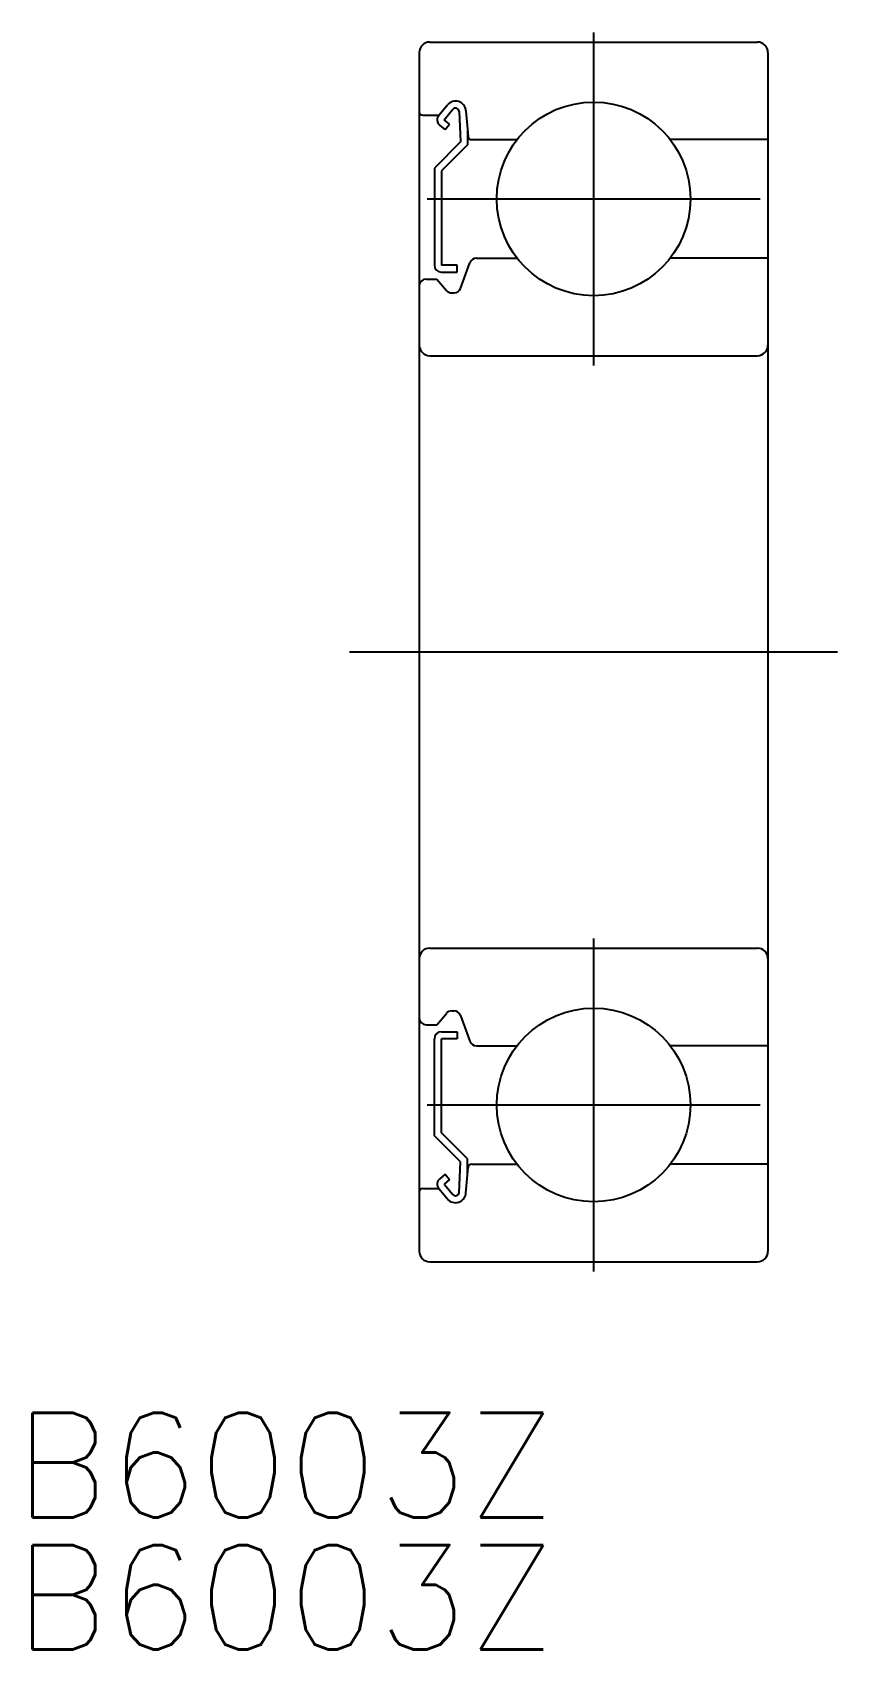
# Model space of a CAD drawing. Extents: x -16.1 to 7, y -28.6 to 17.8.
import ezdxf

# ---------------------------------------------------------------- set-up
doc = ezdxf.new("R2010")
doc.units = 0
doc.linetypes.add('CENTER', pattern=[50.8, 31.75, -6.35, 6.35, -6.35])
doc.layers.get('0').update_dxf_attribs({"linetype": 'CONTINUOUS'})
doc.layers.add('CENTER', color=1, linetype='CENTER')
doc.styles.get("Standard").update_dxf_attribs({"font": 'txt.shx', "height": 3, "bigfont": 'bigfont.shx'})

# ---------------------------------------------------------------- blocks, each defined once
blk = doc.blocks.new('*U2')
at = {"color": 7, "linetype": 'CONTINUOUS'}
blk.add_text('B6003Z', height=3, dxfattribs=at).set_placement((-16.614, -24.833))
blk = doc.blocks.new('*U3')
at = {"color": 7, "linetype": 'CONTINUOUS'}
blk.add_text('B6003Z', height=3, dxfattribs=at).set_placement((-16.614, -28.629))

msp = doc.modelspace()

# ---------------------------------------------------------------- linework, layer by layer
at = {"color": 7, "linetype": 'CONTINUOUS'}
for p, q in [((-5, 17.2), (-5, -17.2)), ((-4.7, 17.5), (4.7, 17.5)), ((5, 17.2), (5, -17.2)), ((-4.9, 15.39998), (-4.439973, 15.39998)), ((-4.439978, 15.399974), (-4.190369, 15.697479)), ((-4.287016, 15.270949), (-4.036672, 15.569309)), ((-3.860188, 15.509951), (-3.816995, 14.633024)), ((-3.661685, 15.530785), (-3.597028, 14.79127)), ((-4.262, 14.98994), (-4.4151, 15.118031)), ((-4.133996, 15.142945), (-4.287016, 15.270949)), ((-4.262, 14.98994), (-4.133996, 15.142945)), ((-3.617, 15.01999), (-3.617, 14.54997)), ((-3.816995, 14.633024), (-4.567, 13.88301)), ((-3.617, 14.54997), (-4.367, 13.79998)), ((-3.497408, 14.69998), (-2.197313, 14.69998)), ((5, 14.69998), (2.197313, 14.69998)), ((-4.567, 13.88301), (-4.567, 11.09998)), ((-4.367, 13.79998), (-4.367, 11.09999)), ((-3.818156, 10.43156), (-3.549846, 11.168419)), ((-3.361917, 11.29999), (-2.19729, 11.29999)), ((5, 11.29999), (2.19729, 11.29999)), ((-4.8, 10.69998), (-4.500009, 10.69998)), ((-4.500009, 10.69998), (-4.224388, 10.371446)), ((-3.917, 11.09999), (-4.367, 11.09999)), ((-4.367, 10.89998), (-3.917, 10.89998)), ((-3.917, 10.89998), (-3.917, 11.09999)), ((-4.071168, 10.29999), (-4.006085, 10.29999)), ((-4.7, 8.5), (4.7, 8.5)), ((-4.7, -8.5), (4.7, -8.5)), ((-4.500009, -10.69998), (-4.224388, -10.371447)), ((-4.071168, -10.29999), (-4.006085, -10.29999)), ((-3.818156, -10.431561), (-3.549846, -11.16842)), ((-4.8, -10.69998), (-4.500009, -10.69998)), ((-4.567, -13.88301), (-4.567, -11.09998)), ((-4.367, -10.89998), (-3.917, -10.89998)), ((-3.917, -11.09999), (-4.367, -11.09999)), ((-4.367, -13.79998), (-4.367, -11.09999)), ((-3.917, -10.89998), (-3.917, -11.09999)), ((-3.361917, -11.29999), (-2.19729, -11.29999)), ((5, -11.29999), (2.19729, -11.29999)), ((-3.816995, -14.633025), (-4.567, -13.88301)), ((-3.617, -14.54997), (-4.367, -13.79998)), ((-3.860188, -15.509952), (-3.816995, -14.633025)), ((-3.661685, -15.530786), (-3.597028, -14.79127)), ((-3.617, -15.01999), (-3.617, -14.54997)), ((-3.497408, -14.69998), (-2.197313, -14.69998)), ((5, -14.69998), (2.197313, -14.69998)), ((-4.262, -14.98994), (-4.4151, -15.118032)), ((-4.133996, -15.142945), (-4.287016, -15.27095)), ((-4.287016, -15.27095), (-4.036672, -15.56931)), ((-4.262, -14.98994), (-4.133996, -15.142945)), ((-4.9, -15.39998), (-4.439973, -15.39998)), ((-4.439978, -15.399975), (-4.190369, -15.69748)), ((-4.7, -17.5), (4.7, -17.5)), ((-2.2, -17.5), (-2.2, -17.4999)), ((0, -17.5), (0.0001, -17.5))]:
    msp.add_line(p, q, dxfattribs=at)
for centre in [(0, 13), (0, -13)]:
    msp.add_circle(centre, 2.77815, dxfattribs=at)
for centre, radius, start, end in [((-4.7, 17.2), 0.3, 90, 180), ((4.7, 17.2), 0.3, 0, 90), ((-3.960545, 15.504656), 0.3, 4.996761, 140.00312), ((-4.9, 15.49998), 0.1, 180, 270), ((-4.286762, 15.271425), 0.2, 140.00312, 230.08226), ((-3.960067, 15.505032), 0.1, 2.819785, 140.001187), ((-3.497408, 14.79998), 0.1, 184.996761, 270), ((-3.361917, 11.09999), 0.2, 90, 159.992146), ((-4.8, 10.49998), 0.2, 90, 180), ((-4.367, 11.09998), 0.2, 180, 270), ((-4.071168, 10.49999), 0.2, 219.994668, 270), ((-4.006085, 10.49999), 0.2, 270, 339.992146), ((-4.7, 8.8), 0.3, 180, 270), ((4.7, 8.8), 0.3, 270, 0), ((-4.7, -8.8), 0.3, 90, 180), ((4.7, -8.8), 0.3, 0, 90), ((-4.8, -10.49998), 0.2, 180, 270), ((-4.071168, -10.49999), 0.2, 90, 140.005332), ((-4.006085, -10.49999), 0.2, 20.007854, 90), ((-4.367, -11.09998), 0.2, 90, 180), ((-3.361917, -11.09999), 0.2, 200.007854, 270), ((-3.497408, -14.79998), 0.1, 90, 175.003239), ((-4.286762, -15.271425), 0.2, 129.91774, 219.99688), ((-4.9, -15.49998), 0.1, 90, 180), ((-3.960545, -15.504656), 0.3, 219.99688, 355.003239), ((-3.960067, -15.505033), 0.1, 219.998813, 357.180215), ((-4.7, -17.2), 0.3, 180, 270), ((4.7, -17.2), 0.3, 270, 0)]:
    msp.add_arc(centre, radius, start, end, dxfattribs=at)
at = {"layer": 'CENTER', "color": 1, "linetype": 'CENTER'}
for p, q in [((0, 17.77815), (0, 8.22185)), ((-4.77815, 13), (4.77815, 13)), ((-7, 0), (7, 0)), ((0, -8.22185), (0, -17.77815)), ((-4.77815, -13), (4.77815, -13))]:
    msp.add_line(p, q, dxfattribs=at)

# ---------------------------------------------------------------- block references
at = {"color": 7, "linetype": 'CONTINUOUS'}
for name in ['*U2', '*U3']:
    msp.add_blockref(name, (0, 0), dxfattribs=at)

doc.saveas('drawing.dxf')
